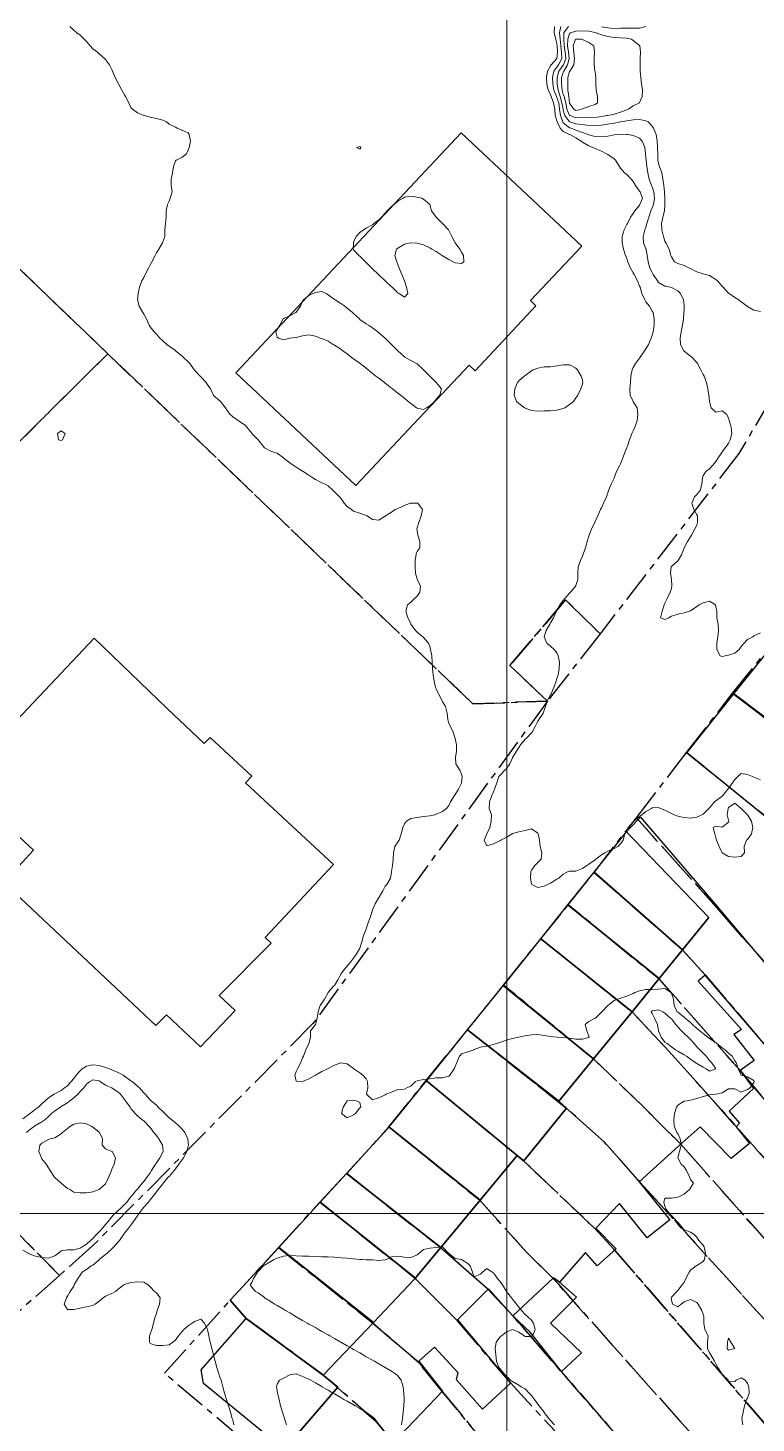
# Model space of a CAD drawing. Header units: centimetres. Extents: x 0 to 642158, y -847 to 649707.
# Drawn here: x 616229.1 to 616286.4, y 621470.9 to 621580.6 of the extents above; entities that cross this region are included whole.
import ezdxf

# ---------------------------------------------------------------- set-up
doc = ezdxf.new("R2010")
doc.units = ezdxf.units.CM
doc.header["$MEASUREMENT"] = 0
doc.linetypes.add('CENTERX2', pattern=[4, 2.5, -0.5, 0.5, -0.5])
doc.layers.add('MEV_grille', color=254, linetype='Continuous', lineweight=9)
doc.layers.add('WAL_topographie 0.5', color=253, linetype='Continuous', lineweight=20)
doc.layers.add('SPW_batiments', color=7, linetype='Continuous')
doc.layers.add('SPW_parcellaire cadastral', color=7, linetype='CENTERX2', lineweight=25, true_color=0xff0542)

# ---------------------------------------------------------------- blocks, each defined once
blk = doc.blocks.new('*U114')
at = {"layer": 'MEV_grille', "transparency": 33554687}
blk.add_lwpolyline([(-1338.46, 0), (1338.46, 0)], dxfattribs=at)
blk = doc.blocks.new('*U115')
at = {"layer": 'MEV_grille', "color": 0, "linetype": 'ByBlock', "lineweight": -2, "transparency": 16777216}
blk.add_blockref('*U114', (0, -900), dxfattribs=at)
blk = doc.blocks.new('*U112')
at = {"layer": 'MEV_grille', "transparency": 33554687}
blk.add_lwpolyline([(0, 1825.48), (0, -1825.48)], dxfattribs=at)
blk = doc.blocks.new('*U113')
at = {"layer": 'MEV_grille', "color": 0, "linetype": 'ByBlock', "lineweight": -2, "transparency": 16777216}
blk.add_blockref('*U112', (900, 0), dxfattribs=at)

msp = doc.modelspace()

# ---------------------------------------------------------------- linework, layer by layer
at = {"layer": 'SPW_batiments'}
for points in [[(616272.71, 621563.49), (616268.66, 621559.19), (616269.09, 621558.78), (616264.33, 621553.67), (616263.85, 621554.12), (616260.87, 621550.95), (616260.32, 621550.36), (616254.93, 621544.64), (616245.49, 621553.52), (616263.23, 621572.4), (616272.71, 621563.49)], [(616240.09, 621527.1), (616243, 621524.34), (616243.49, 621524.81), (616246.75, 621521.79), (616246.25, 621521.25), (616253.18, 621514.83), (616247.81, 621509.08), (616248.27, 621508.65), (616244.19, 621504.53), (616245.45, 621503.35), (616242.72, 621500.49), (616240.05, 621503), (616239.21, 621502.16), (616227.24, 621513.42), (616229.59, 621515.95), (616223.76, 621521.36), (616226.1, 621523.91), (616234.35, 621532.63), (616240.09, 621527.1)], [(616295.03, 621525.69), (616292.42, 621522.41), (616284.67, 621528.26), (616287.41, 621531.69), (616295.03, 621525.69)], [(616292.42, 621522.41), (616290.01, 621519.39), (616288.5, 621517.5), (616280.97, 621523.62), (616284.67, 621528.26), (616292.42, 621522.41)], [(616249.31, 621468.8), (616253.51, 621473.7), (616252.36, 621474.65), (616256.33, 621478.81), (616259.52, 621482.17), (616259.62, 621482.29), (616259.77, 621482.46), (616261.63, 621484.71), (616264.71, 621488.43), (616267.62, 621491.95), (616268.16, 621491.52), (616271.51, 621495.67), (616270.91, 621496.2), (616273.63, 621499.53), (616276.66, 621503.25), (616278.79, 621505.85), (616280.64, 621508.12), (616282.7, 621510.65), (616276.22, 621517.4), (616276.42, 621517.65), (616277.32, 621518.55), (616283.2, 621511.72)], [(616282.7, 621510.65), (616280.64, 621508.12), (616273.67, 621514.22), (616276.22, 621517.4), (616282.7, 621510.65)], [(616280.64, 621508.12), (616278.79, 621505.85), (616271.62, 621511.66), (616273.67, 621514.22), (616280.64, 621508.12)], [(616278.79, 621505.85), (616276.66, 621503.25), (616269.48, 621508.99), (616271.62, 621511.66), (616278.79, 621505.85)], [(616283.2, 621511.72), (616293.11, 621499.97)], [(616276.66, 621503.25), (616273.63, 621499.53), (616266.53, 621505.3), (616266.65, 621505.45), (616269.48, 621508.99), (616276.66, 621503.25)], [(616289.91, 621497.4), (616282.4, 621506.12), (616281.85, 621505.65), (616285.27, 621501.85), (616284.66, 621501.45), (616286.27, 621499.4), (616285.17, 621498.62), (616286.21, 621497.2), (616284.31, 621495.42), (616285.12, 621494.47), (616284.86, 621494.2), (616285.91, 621492.87), (616284.46, 621491.7), (616282.01, 621494.2), (616280.61, 621492.93), (616277.22, 621489.87), (616279.62, 621486.87), (616277.86, 621485.45), (616275.66, 621488.17), (616273.82, 621486.22), (616275.42, 621484.6), (616273.91, 621483.27), (616273.01, 621484.3), (616270.96, 621481.97), (616270.47, 621482.32), (616267.28, 621479.32), (616265.37, 621481.45), (616262.93, 621479), (616267.11, 621474.02), (616264.91, 621471.97), (616262.86, 621474.3), (616262.98, 621474.85), (616261.11, 621476.87), (616259.88, 621475.75), (616261.76, 621473.4), (616257.91, 621469.35)], [(616273.63, 621499.53), (616270.91, 621496.2), (616263.73, 621501.83), (616266.39, 621505.12), (616266.53, 621505.3), (616273.63, 621499.53)], [(616270.91, 621496.2), (616271.51, 621495.67), (616268.16, 621491.52), (616267.62, 621491.95), (616260.48, 621497.81), (616263.73, 621501.83), (616270.91, 621496.2)], [(616267.62, 621491.95), (616264.71, 621488.43), (616257.54, 621494.18), (616257.68, 621494.35), (616260.48, 621497.81), (616267.62, 621491.95)], [(616264.71, 621488.43), (616261.63, 621484.71), (616254.19, 621490.52), (616257.44, 621494.07), (616257.54, 621494.18), (616264.71, 621488.43)], [(616261.63, 621484.71), (616259.77, 621482.46), (616259.62, 621482.29), (616252.13, 621488.27), (616254.19, 621490.52), (616261.63, 621484.71)], [(616259.62, 621482.29), (616259.52, 621482.17), (616256.33, 621478.81), (616248.87, 621484.71), (616252.13, 621488.27), (616259.62, 621482.29)], [(616256.33, 621478.81), (616252.36, 621474.65), (616246.31, 621479.12), (616245.06, 621480.55), (616248.87, 621484.71), (616256.33, 621478.81)], [(616267.28, 621479.32), (616270.47, 621482.32), (616270.96, 621481.97), (616272.28, 621480.78), (616270.24, 621478.75), (616272.68, 621476.4), (616271.12, 621474.95), (616268.64, 621478.05), (616267.28, 621479.32)], [(616252.36, 621474.65), (616253.51, 621473.7), (616249.31, 621468.8), (616242.96, 621474), (616242.76, 621475.07), (616246.31, 621479.12), (616252.36, 621474.65)]]:
    msp.add_lwpolyline(points, dxfattribs=at)
at = {"layer": 'SPW_parcellaire cadastral'}
for points in [[(616225.28, 621635.76), (616228.88, 621640.35), (616229.89, 621641.45), (616301.15, 621595.15), (616297.8, 621571.35), (616295.77, 621565.3), (616285.07, 621547.17), (616274.15, 621532.97), (616271.43, 621535.66), (616267.06, 621530.48), (616270, 621527.69), (616264.15, 621527.46), (616235.42, 621555.02), (616213.77, 621575.8), (616208.52, 621605.39), (616207.11, 621612.77), (616208.14, 621614.07), (616211.46, 621618.27), (616215.12, 621622.9), (616218.62, 621627.33), (616221.71, 621631.25), (616225.28, 621635.76)], [(616213.77, 621575.8), (616235.42, 621555.02), (616197.19, 621516.93)], [(616197.19, 621516.93), (616235.42, 621555.02), (616264.15, 621527.46), (616270, 621527.69), (616251.56, 621502.31), (616234.26, 621484.85), (616231.63, 621482.51), (616211.06, 621503.36), (616197.19, 621516.93)], [(616270, 621527.69), (616267.06, 621530.48), (616271.43, 621535.66), (616274.15, 621532.97), (616270, 621527.69)], [(616306.97, 621504.64), (616299.83, 621514.42), (616296.87, 621518.86), (616284.57, 621528.3), (616287.27, 621531.67), (616294.96, 621525.68), (616296.55, 621524.62), (616300.74, 621521.34), (616310.49, 621508.74), (616306.97, 621504.64)], [(616280.95, 621523.63), (616284.57, 621528.3), (616296.87, 621518.86), (616299.83, 621514.42), (616306.97, 621504.64), (616302.42, 621499.51), (616288.52, 621517.52), (616280.95, 621523.63)], [(616280.95, 621523.63), (616288.52, 621517.52), (616302.42, 621499.51), (616306.97, 621504.64), (616310.49, 621508.74), (616314.35, 621513.19), (616319.02, 621518.49), (616321.78, 621515.24), (616324.59, 621518.31), (616327.49, 621521.43), (616330.92, 621525.29), (616335.63, 621515.97), (616338.84, 621517.66), (616346.4, 621502.3), (616309.28, 621482.21), (616287.79, 621506.38), (616285.32, 621509.13), (616283.3, 621511.46), (616277, 621518.51), (616280.95, 621523.63)], [(616309.28, 621482.21), (616310.5, 621480.84), (616307.39, 621477.02), (616282.41, 621506.14), (616280.63, 621508.12), (616273.67, 621514.21), (616277, 621518.51), (616283.3, 621511.46), (616285.32, 621509.13), (616287.79, 621506.38), (616309.28, 621482.21)], [(616305.42, 621474.55), (616285.18, 621498.59), (616278.78, 621505.84), (616271.64, 621511.66), (616273.67, 621514.21), (616280.63, 621508.12), (616282.41, 621506.14), (616307.39, 621477.02), (616305.42, 621474.55)], [(616269.48, 621508.99), (616271.64, 621511.66), (616278.78, 621505.84), (616285.18, 621498.59), (616305.42, 621474.55), (616303.93, 621472.69), (616284.73, 621494.36), (616281.69, 621497.77), (616280.05, 621499.6), (616279.26, 621500.47), (616276.66, 621503.23), (616269.48, 621508.99)], [(616266.56, 621505.35), (616269.48, 621508.99), (616276.66, 621503.23), (616279.26, 621500.47), (616280.05, 621499.6), (616281.69, 621497.77), (616284.73, 621494.36), (616303.93, 621472.69), (616301.24, 621469.37), (616280.46, 621492.86), (616277.45, 621495.86), (616273.65, 621499.51), (616266.56, 621505.35)], [(616266.56, 621505.35), (616273.65, 621499.51), (616277.45, 621495.86), (616280.46, 621492.86), (616301.24, 621469.37), (616298.69, 621466.22), (616277.3, 621489.82), (616274.47, 621493.01), (616271.43, 621495.72), (616263.73, 621501.82), (616266.56, 621505.35)], [(616201.14, 621493.14), (616211.06, 621503.36), (616231.63, 621482.51), (616222.58, 621474.47), (616219.21, 621477.36), (616212.03, 621483.51), (616208.86, 621486.24), (616201.14, 621493.14)], [(616260.47, 621497.83), (616263.73, 621501.82), (616271.43, 621495.72), (616274.47, 621493.01), (616277.3, 621489.82), (616298.69, 621466.22), (616294.96, 621461.75), (616275.23, 621484.57), (616273.74, 621486.19), (616268.09, 621491.55), (616260.47, 621497.83)], [(616260.47, 621497.83), (616268.09, 621491.55), (616273.74, 621486.19), (616275.23, 621484.57), (616294.96, 621461.75), (616291.88, 621458.17), (616270.84, 621481.83), (616270.43, 621482.29), (616268.36, 621484.34), (616264.65, 621488.44), (616257.53, 621494.19), (616260.47, 621497.83)], [(616291.88, 621458.17), (616288.71, 621454.64), (616267.33, 621479.28), (616265.31, 621481.43), (616261.54, 621484.74), (616254.22, 621490.52), (616257.53, 621494.19), (616264.65, 621488.44), (616268.36, 621484.34), (616270.43, 621482.29), (616270.84, 621481.83), (616291.88, 621458.17)], [(616286.43, 621451.85), (616283.53, 621455.12), (616280.47, 621458.6), (616271.47, 621469.32), (616267.09, 621474.05), (616262.93, 621478.92), (616259.55, 621482.32), (616252.11, 621488.27), (616254.22, 621490.52), (616261.54, 621484.74), (616265.31, 621481.43), (616267.33, 621479.28), (616288.71, 621454.64), (616286.43, 621451.85)], [(616271.47, 621469.32), (616267.98, 621465.77), (616261.73, 621473.38), (616259.91, 621475.63), (616256.24, 621478.77), (616248.85, 621484.7), (616252.11, 621488.27), (616259.55, 621482.32), (616262.93, 621478.92), (616267.09, 621474.05), (616271.47, 621469.32)], [(616264.23, 621462.04), (616257.84, 621469.4), (616256.55, 621470.98), (616252.39, 621474.65), (616246.32, 621479.11), (616245.06, 621480.55), (616248.85, 621484.7), (616256.24, 621478.77), (616259.91, 621475.63), (616261.73, 621473.38), (616267.98, 621465.77), (616264.23, 621462.04)], [(616264.23, 621462.04), (616265.4, 621460.65), (616258.43, 621454.27), (616253.32, 621460.14), (616255.05, 621461.93), (616239.88, 621474.81), (616245.06, 621480.55), (616246.32, 621479.11), (616252.39, 621474.65), (616256.55, 621470.98), (616257.84, 621469.4), (616264.23, 621462.04)]]:
    msp.add_lwpolyline(points, dxfattribs=at)
at = {"layer": 'WAL_topographie 0.5'}
for points in [[(616232.45, 621580.75), (616232.75, 621580.46), (616232.98, 621580.25), (616233.25, 621580.08), (616233.58, 621579.75), (616233.75, 621579.57), (616234.03, 621579.25), (616234.25, 621579.01), (616234.62, 621578.75), (616234.75, 621578.62), (616235.17, 621578.25), (616235.25, 621578.16), (616235.56, 621577.75), (616235.75, 621577.38), (616235.8, 621577.25), (616236.01, 621576.75), (616236.25, 621576.3), (616236.28, 621576.25), (616236.53, 621575.75), (616236.75, 621575.38), (616236.83, 621575.25), (616237.07, 621574.75), (616237.25, 621574.38), (616237.37, 621574.25), (616237.75, 621573.96), (616238.25, 621573.77), (616238.31, 621573.75), (616238.75, 621573.62), (616239.25, 621573.53), (616239.75, 621573.38), (616240.05, 621573.25), (616240.25, 621573.07), (616240.75, 621572.85), (616240.88, 621572.75), (616241.25, 621572.6), (616241.75, 621572.39), (616241.83, 621572.25), (616241.92, 621571.75), (616241.82, 621571.25), (616241.75, 621571.04), (616241.62, 621570.75), (616241.25, 621570.46), (616240.8, 621570.25), (616240.75, 621570.19), (616240.6, 621569.75), (616240.52, 621569.25), (616240.4, 621568.75), (616240.42, 621568.25), (616240.49, 621567.75), (616240.33, 621567.25), (616240.25, 621567.02), (616240.13, 621566.75), (616240.02, 621566.25), (616240.01, 621565.75), (616239.97, 621565.25), (616239.92, 621564.75), (616239.9, 621564.25), (616239.75, 621563.83), (616239.72, 621563.75), (616239.44, 621563.25), (616239.25, 621562.96), (616239.14, 621562.75), (616238.9, 621562.25), (616238.75, 621562), (616238.63, 621561.75), (616238.36, 621561.25), (616238.25, 621561.02), (616238.11, 621560.75), (616237.93, 621560.25), (616237.81, 621559.75), (616237.77, 621559.25), (616237.89, 621558.75), (616238.19, 621558.25), (616238.25, 621558.14), (616238.46, 621557.75), (616238.68, 621557.25), (616238.75, 621557.13), (616239.06, 621556.75), (616239.25, 621556.56), (616239.52, 621556.25), (616239.75, 621556.04), (616240.06, 621555.75), (616240.25, 621555.6), (616240.75, 621555.26), (616240.76, 621555.25), (616241.25, 621554.86), (616241.36, 621554.75), (616241.75, 621554.38), (616241.87, 621554.25), (616242.22, 621553.75), (616242.25, 621553.71), (616242.7, 621553.25), (616242.75, 621553.2), (616243.15, 621552.75), (616243.25, 621552.61), (616243.5, 621552.25), (616243.74, 621551.75), (616243.75, 621551.74), (616244.25, 621551.32), (616244.3, 621551.25), (616244.68, 621550.75), (616244.75, 621550.63), (616245.03, 621550.25), (616245.25, 621550.06), (616245.67, 621549.75), (616245.75, 621549.7), (616246.25, 621549.36), (616246.36, 621549.25), (616246.75, 621548.76), (616246.76, 621548.75), (616247.24, 621548.25), (616247.25, 621548.24), (616247.65, 621547.75), (616247.75, 621547.61), (616248.25, 621547.34), (616248.56, 621547.25), (616248.75, 621547.2), (616249.25, 621546.83), (616249.33, 621546.75), (616249.75, 621546.42), (616250, 621546.25), (616250.25, 621546.08), (616250.75, 621545.78), (616250.79, 621545.75), (616251.25, 621545.45), (616251.54, 621545.25), (616251.75, 621545.13), (616252.25, 621544.86), (616252.52, 621544.75), (616252.75, 621544.61), (616253.14, 621544.25), (616253.25, 621544.15), (616253.65, 621543.75), (616253.75, 621543.66), (616254.02, 621543.25), (616254.25, 621543), (616254.6, 621542.75), (616254.75, 621542.64), (616255.25, 621542.46), (616255.75, 621542.28), (616255.82, 621542.25), (616256.25, 621541.98), (616256.75, 621541.91), (616257.25, 621542.23), (616257.28, 621542.25), (616257.75, 621542.55), (616258.03, 621542.75), (616258.25, 621542.85), (616258.75, 621543.07), (616259.22, 621543.25), (616259.25, 621543.26), (616259.75, 621543.27), (616259.8, 621543.25), (616260.17, 621542.75), (616260.07, 621542.25), (616259.9, 621541.75), (616259.75, 621541.33), (616259.72, 621541.25), (616259.75, 621541.08), (616259.81, 621540.75), (616259.96, 621540.25), (616259.96, 621539.75), (616259.75, 621539.45), (616259.68, 621539.25), (616259.61, 621538.75), (616259.59, 621538.25), (616259.63, 621537.75), (616259.75, 621537.31), (616259.77, 621537.25), (616260.03, 621536.75), (616259.98, 621536.25), (616259.75, 621535.94), (616259.55, 621535.75), (616259.25, 621535.46), (616259.01, 621535.25), (616258.88, 621534.75), (616259.03, 621534.25), (616259.25, 621533.78), (616259.26, 621533.75), (616259.63, 621533.25), (616259.75, 621533.12), (616260.2, 621532.75), (616260.25, 621532.69), (616260.66, 621532.25), (616260.75, 621531.98), (616260.82, 621531.75), (616260.91, 621531.25), (616260.94, 621530.75), (616260.96, 621530.25), (616261.03, 621529.75), (616261.1, 621529.25), (616261.21, 621528.75), (616261.25, 621528.65), (616261.43, 621528.25), (616261.7, 621527.75), (616261.75, 621527.63), (616262, 621527.25), (616262.12, 621526.75), (616262.18, 621526.25), (616262.25, 621525.93), (616262.35, 621525.75), (616262.6, 621525.25), (616262.75, 621524.75), (616262.75, 621524.75), (616262.85, 621524.25), (616262.86, 621523.75), (616262.78, 621523.25), (616262.81, 621522.75), (616263.11, 621522.25), (616263.25, 621521.93), (616263.29, 621521.75), (616263.25, 621521.25), (616263.25, 621521.24), (616263, 621520.75), (616262.75, 621520.33), (616262.69, 621520.25), (616262.39, 621519.75), (616262.25, 621519.48), (616262.06, 621519.25), (616261.75, 621519), (616261.25, 621518.78), (616261.16, 621518.75), (616260.75, 621518.67), (616260.25, 621518.6), (616259.75, 621518.54), (616259.25, 621518.44), (616258.93, 621518.25), (616258.75, 621518.02), (616258.62, 621517.75), (616258.49, 621517.25), (616258.33, 621516.75), (616258.25, 621516.61), (616258.01, 621516.25), (616257.89, 621515.75), (616257.88, 621515.25), (616257.83, 621514.75), (616257.75, 621514.28), (616257.74, 621514.25), (616257.65, 621513.75), (616257.36, 621513.25), (616257.25, 621513.13), (616257.05, 621512.75), (616256.76, 621512.25), (616256.75, 621512.23), (616256.46, 621511.75), (616256.25, 621511.26), (616256.25, 621511.25), (616256.08, 621510.75), (616255.91, 621510.25), (616255.75, 621509.77), (616255.74, 621509.75), (616255.55, 621509.25), (616255.41, 621508.75), (616255.25, 621508.25), (616255.25, 621508.25), (616254.96, 621507.75), (616254.75, 621507.47), (616254.59, 621507.25), (616254.25, 621506.84), (616254.18, 621506.75), (616253.79, 621506.25), (616253.75, 621506.19), (616253.52, 621505.75), (616253.25, 621505.31), (616253.19, 621505.25), (616252.75, 621504.75), (616252.75, 621504.75), (616252.46, 621504.25), (616252.25, 621503.93), (616252.13, 621503.75), (616251.97, 621503.25), (616251.9, 621502.75), (616251.75, 621502.25), (616251.75, 621502.25), (616251.38, 621501.75), (616251.36, 621501.25), (616251.25, 621500.75), (616251.25, 621500.75), (616250.99, 621500.25), (616250.81, 621499.75), (616250.75, 621499.61), (616250.6, 621499.25), (616250.35, 621498.75), (616250.25, 621498.55), (616250.14, 621498.25), (616250.25, 621497.79), (616250.75, 621497.75), (616251.25, 621497.96), (616251.75, 621498.25), (616251.75, 621498.25), (616252.25, 621498.54), (616252.71, 621498.75), (616252.75, 621498.77), (616253.25, 621499.05), (616253.75, 621499.23), (616254.25, 621499.14), (616254.75, 621498.78), (616254.77, 621498.75), (616255.25, 621498.44), (616255.48, 621498.25), (616255.75, 621497.96), (616255.84, 621497.75), (616255.88, 621497.25), (616255.77, 621496.75), (616256.25, 621496.31), (616256.75, 621496.48), (616257.25, 621496.72), (616257.3, 621496.75), (616257.75, 621496.93), (616258.25, 621497.13), (616258.75, 621497.16), (616258.94, 621497.25), (616259.25, 621497.4), (616259.64, 621497.75), (616259.75, 621497.81), (616260.25, 621497.93), (616260.75, 621497.97), (616261.25, 621498.06), (616261.75, 621498.06), (616262.25, 621498.17), (616262.33, 621498.25), (616262.67, 621498.75), (616262.75, 621498.95), (616262.87, 621499.25), (616263.08, 621499.75), (616263.25, 621499.94), (616263.75, 621500.09), (616264.21, 621500.25), (616264.25, 621500.27), (616264.75, 621500.46), (616265.25, 621500.53), (616265.75, 621500.66), (616266, 621500.75), (616266.25, 621500.83), (616266.75, 621501), (616267.25, 621501.15), (616267.75, 621501.25), (616267.75, 621501.25), (616268.25, 621501.35), (616268.75, 621501.44), (616269.25, 621501.45), (616269.75, 621501.39), (616270.25, 621501.29), (616270.75, 621501.25), (616270.75, 621501.25), (616271.25, 621501.23), (616271.75, 621501.16), (616272.25, 621501.08), (616272.75, 621501.08), (616273.25, 621501.22), (616273.29, 621501.25), (616273.25, 621501.33), (616273.11, 621501.75), (616272.97, 621502.25), (616273.25, 621502.47), (616273.75, 621502.73), (616273.79, 621502.75), (616274.25, 621503.21), (616274.28, 621503.25), (616274.75, 621503.75), (616274.75, 621503.75), (616275.25, 621504.12), (616275.54, 621504.25), (616275.75, 621504.31), (616276.25, 621504.47), (616276.75, 621504.68), (616276.89, 621504.75), (616277.25, 621504.9), (616277.75, 621504.99), (616278.25, 621505), (616278.75, 621505.03), (616279.25, 621505.08), (616279.71, 621504.75), (616279.75, 621504.71), (616279.93, 621504.25), (616279.97, 621503.75), (616280.2, 621503.25), (616280.25, 621503.21), (616280.75, 621502.81), (616280.83, 621502.75), (616281.25, 621502.39), (616281.42, 621502.25), (616281.75, 621501.93), (616282, 621501.75), (616282.25, 621501.53), (616282.62, 621501.25), (616282.75, 621501.15), (616283.25, 621500.82), (616283.34, 621500.75), (616283.75, 621500.42), (616283.98, 621500.25), (616284.25, 621500), (616284.54, 621499.75), (616284.75, 621499.38), (616284.86, 621499.25), (616285, 621498.75), (616285.25, 621498.25), (616285.25, 621498.25), (616285.75, 621498.12), (616286.25, 621497.85), (616286.27, 621497.75), (616286.25, 621497.69), (616285.96, 621497.25), (616285.75, 621497.14), (616285.25, 621496.92), (616284.75, 621497.18), (616284.25, 621497.19), (616283.75, 621496.86), (616283.25, 621496.75), (616283.25, 621496.75), (616282.75, 621496.72), (616282.25, 621496.59), (616281.75, 621496.41), (616281.25, 621496.28), (616281, 621496.25), (616280.75, 621496.21), (616280.25, 621495.9), (616280.16, 621495.75), (616280, 621495.25), (616279.95, 621494.75), (616279.97, 621494.25), (616280.19, 621493.75), (616280.25, 621493.66), (616280.44, 621493.25), (616280.51, 621492.75), (616280.4, 621492.25), (616280.27, 621491.75), (616280.53, 621491.25), (616280.75, 621491.05), (616280.93, 621490.75), (616281.18, 621490.25), (616281.25, 621490.06), (616281.49, 621489.75), (616281.25, 621489.39), (616281.18, 621489.25), (616280.75, 621488.9), (616280.44, 621488.75), (616280.25, 621488.65), (616279.75, 621488.58), (616279.25, 621488.57), (616279.15, 621488.25), (616279.25, 621487.96), (616279.33, 621487.75), (616279.71, 621487.25), (616279.75, 621487.21), (616280.18, 621486.75), (616280.25, 621486.68), (616280.62, 621486.25), (616280.75, 621486.08), (616281.25, 621485.9), (616281.53, 621485.75), (616281.75, 621485.5), (616281.91, 621485.25), (616282.25, 621484.88), (616282.33, 621484.75), (616282.45, 621484.25), (616282.37, 621483.75), (616282.25, 621483.59), (616281.75, 621483.29), (616281.69, 621483.25), (616281.25, 621482.91), (616281.14, 621482.75), (616280.9, 621482.25), (616280.75, 621481.97), (616280.6, 621481.75), (616280.25, 621481.32), (616280.18, 621481.25), (616279.75, 621480.78), (616279.74, 621480.75), (616279.75, 621480.58), (616279.84, 621480.25), (616280.25, 621480.04), (616280.52, 621480.25), (616280.75, 621480.42), (616281.25, 621480.6), (616281.75, 621480.37), (616281.86, 621480.25), (616282.15, 621479.75), (616282.25, 621479.45), (616282.31, 621479.25), (616282.3, 621478.75), (616282.39, 621478.25), (616282.64, 621477.75), (616282.59, 621477.25), (616282.6, 621476.75), (616282.75, 621476.42), (616282.86, 621476.25), (616283.14, 621475.75), (616283.25, 621475.54), (616283.4, 621475.25), (616283.72, 621474.75), (616283.75, 621474.7), (616284.21, 621474.25), (616284.25, 621474.18), (616284.75, 621474.16), (616284.86, 621474.25), (616285.25, 621474.44), (616285.55, 621474.25), (616285.75, 621474.01), (616285.84, 621473.75), (616285.86, 621473.25), (616285.75, 621472.84), (616285.67, 621472.75), (616285.5, 621472.25), (616285.4, 621471.75), (616285.3, 621471.25), (616285.37, 621470.75)], [(616270.56, 621580.75), (616270.54, 621580.25), (616270.66, 621579.75), (616270.75, 621579.39), (616270.77, 621579.25), (616270.79, 621578.75), (616270.75, 621578.25), (616270.75, 621578.24), (616270.3, 621577.75), (616270.25, 621577.66), (616270, 621577.25), (616269.94, 621576.75), (616269.96, 621576.25), (616270.07, 621575.75), (616270.25, 621575.4), (616270.3, 621575.25), (616270.49, 621574.75), (616270.58, 621574.25), (616270.62, 621573.75), (616270.75, 621573.33), (616270.77, 621573.25), (616271.01, 621572.75), (616271.25, 621572.49), (616271.75, 621572.25), (616271.76, 621572.25), (616272.25, 621571.99), (616272.65, 621571.75), (616272.75, 621571.67), (616273.25, 621571.37), (616273.58, 621571.25), (616273.75, 621571.16), (616274.25, 621570.94), (616274.65, 621570.75), (616274.75, 621570.68), (616275.25, 621570.34), (616275.36, 621570.25), (616275.66, 621569.75), (616275.75, 621569.61), (616276.07, 621569.25), (616276.25, 621569.11), (616276.6, 621568.75), (616276.75, 621568.57), (616276.94, 621568.25), (616277.25, 621567.8), (616277.29, 621567.75), (616277.47, 621567.25), (616277.27, 621566.75), (616277.25, 621566.71), (616276.87, 621566.25), (616276.75, 621566.06), (616276.55, 621565.75), (616276.29, 621565.25), (616276.25, 621565.18), (616276.04, 621564.75), (616275.88, 621564.25), (616275.88, 621563.75), (616275.98, 621563.25), (616276.14, 621562.75), (616276.25, 621562.52), (616276.34, 621562.25), (616276.54, 621561.75), (616276.75, 621561.38), (616276.82, 621561.25), (616277.08, 621560.75), (616277.25, 621560.34), (616277.29, 621560.25), (616277.44, 621559.75), (616277.66, 621559.25), (616277.75, 621559.09), (616278.03, 621558.75), (616278.25, 621558.37), (616278.32, 621558.25), (616278.41, 621557.75), (616278.41, 621557.25), (616278.33, 621556.75), (616278.25, 621556.48), (616278.17, 621556.25), (616277.95, 621555.75), (616277.75, 621555.4), (616277.65, 621555.25), (616277.31, 621554.75), (616277.25, 621554.67), (616276.94, 621554.25), (616276.75, 621553.94), (616276.66, 621553.75), (616276.56, 621553.25), (616276.53, 621552.75), (616276.49, 621552.25), (616276.5, 621551.75), (616276.74, 621551.25), (616276.75, 621551.24), (616277.05, 621550.75), (616277.11, 621550.25), (616277.05, 621549.75), (616276.88, 621549.25), (616276.75, 621548.96), (616276.65, 621548.75), (616276.46, 621548.25), (616276.29, 621547.75), (616276.25, 621547.65), (616276.1, 621547.25), (616275.9, 621546.75), (616275.75, 621546.36), (616275.7, 621546.25), (616275.44, 621545.75), (616275.26, 621545.25), (616275.25, 621545.23), (616275.03, 621544.75), (616274.82, 621544.25), (616274.75, 621544.06), (616274.64, 621543.75), (616274.41, 621543.25), (616274.25, 621542.9), (616274.17, 621542.75), (616273.96, 621542.25), (616273.75, 621541.81), (616273.72, 621541.75), (616273.47, 621541.25), (616273.28, 621540.75), (616273.25, 621540.65), (616273.13, 621540.25), (616272.99, 621539.75), (616272.82, 621539.25), (616272.75, 621539.09), (616272.6, 621538.75), (616272.43, 621538.25), (616272.39, 621537.75), (616272.39, 621537.25), (616272.25, 621536.78), (616272.24, 621536.75), (616271.83, 621536.25), (616271.75, 621536.17), (616271.38, 621535.75), (616271.25, 621535.6), (616270.99, 621535.25), (616270.75, 621534.83), (616270.72, 621534.75), (616270.48, 621534.25), (616270.25, 621533.85), (616270.19, 621533.75), (616269.9, 621533.25), (616269.75, 621532.75), (616269.96, 621532.25), (616270.25, 621532.02), (616270.54, 621531.75), (616270.75, 621531.49), (616270.85, 621531.25), (616270.96, 621530.75), (616270.94, 621530.25), (616270.84, 621529.75), (616270.75, 621529.46), (616270.69, 621529.25), (616270.5, 621528.75), (616270.3, 621528.25), (616270.25, 621528.17), (616270, 621527.75), (616269.84, 621527.25), (616269.75, 621526.97), (616269.66, 621526.75), (616269.34, 621526.25), (616269.25, 621526.11), (616269.06, 621525.75), (616268.8, 621525.25), (616268.75, 621525.19), (616268.32, 621524.75), (616268.25, 621524.68), (616267.89, 621524.25), (616267.75, 621524.04), (616267.57, 621523.75), (616267.26, 621523.25), (616267.25, 621523.22), (616267.04, 621522.75), (616266.75, 621522.34), (616266.66, 621522.25), (616266.25, 621521.83), (616266.19, 621521.75), (616266.02, 621521.25), (616265.83, 621520.75), (616265.75, 621520.56), (616265.62, 621520.25), (616265.45, 621519.75), (616265.43, 621519.25), (616265.61, 621518.75), (616265.59, 621518.25), (616265.47, 621517.75), (616265.25, 621517.25), (616265.25, 621517.25), (616265.04, 621516.75), (616265.25, 621516.29), (616265.75, 621516.47), (616266.25, 621516.69), (616266.35, 621516.75), (616266.75, 621516.96), (616267.23, 621517.25), (616267.25, 621517.26), (616267.75, 621517.41), (616268.25, 621517.5), (616268.75, 621517.64), (616269.25, 621517.29), (616269.27, 621517.25), (616269.37, 621516.75), (616269.44, 621516.25), (616269.56, 621515.75), (616269.5, 621515.25), (616269.25, 621514.99), (616269.01, 621514.75), (616268.75, 621514.38), (616268.7, 621514.25), (616268.66, 621513.75), (616268.75, 621513.31), (616268.77, 621513.25), (616269.25, 621513.01), (616269.75, 621513.13), (616270.02, 621513.25), (616270.25, 621513.37), (616270.75, 621513.67), (616270.89, 621513.75), (616271.25, 621514.07), (616271.58, 621514.25), (616271.75, 621514.31), (616272.25, 621514.32), (616272.75, 621514.51), (616273.11, 621514.75), (616273.25, 621514.85), (616273.75, 621515.21), (616273.8, 621515.25), (616274.25, 621515.6), (616274.52, 621515.75), (616274.75, 621515.88), (616275.25, 621516.1), (616275.55, 621516.25), (616275.75, 621516.47), (616275.96, 621516.75), (616276.09, 621517.25), (616276.25, 621517.54), (616276.35, 621517.75), (616276.75, 621518.19), (616276.81, 621518.25), (616277.25, 621518.61), (616277.43, 621518.75), (616277.75, 621519.01), (616278.19, 621519.25), (616278.25, 621519.28), (616278.75, 621519.32), (616278.91, 621519.25), (616279.25, 621519.11), (616279.75, 621518.84), (616279.96, 621518.75), (616280.25, 621518.64), (616280.75, 621518.52), (616281.25, 621518.48), (616281.75, 621518.55), (616282.16, 621518.75), (616282.25, 621518.8), (616282.69, 621519.25), (616282.75, 621519.3), (616283.14, 621519.75), (616283.25, 621519.85), (616283.75, 621520.22), (616283.8, 621520.25), (616284.2, 621520.75), (616284.25, 621520.82), (616284.55, 621521.25), (616284.75, 621521.52), (616284.98, 621521.75), (616285.25, 621521.99), (616285.75, 621521.92), (616286.13, 621521.75), (616286.25, 621521.7), (616286.75, 621521.48)], [(616271.05, 621580.75), (616270.95, 621580.25), (616271, 621579.75), (616271.06, 621579.25), (616271.12, 621578.75), (616271.13, 621578.25), (616270.88, 621577.75), (616270.75, 621577.57), (616270.51, 621577.25), (616270.41, 621576.75), (616270.43, 621576.25), (616270.51, 621575.75), (616270.72, 621575.25), (616270.75, 621575.18), (616270.89, 621574.75), (616270.95, 621574.25), (616271.02, 621573.75), (616271.21, 621573.25), (616271.25, 621573.19), (616271.75, 621572.79), (616271.87, 621572.75), (616272.25, 621572.61), (616272.75, 621572.43), (616273.21, 621572.25), (616273.25, 621572.23), (616273.75, 621572.11), (616274.25, 621572.09), (616274.75, 621572.13), (616275.25, 621572.23), (616275.45, 621572.25), (616275.75, 621572.28), (616276.25, 621572.26), (616276.33, 621572.25), (616276.75, 621572.18), (616277.25, 621571.98), (616277.45, 621571.75), (616277.66, 621571.25), (616277.72, 621570.75), (616277.75, 621570.43), (616277.76, 621570.25), (616277.81, 621569.75), (616277.89, 621569.25), (616278.01, 621568.75), (616278.2, 621568.25), (616278.25, 621568.15), (616278.38, 621567.75), (616278.43, 621567.25), (616278.34, 621566.75), (616278.25, 621566.49), (616278.15, 621566.25), (616277.97, 621565.75), (616277.82, 621565.25), (616277.75, 621564.98), (616277.66, 621564.75), (616277.53, 621564.25), (616277.57, 621563.75), (616277.75, 621563.27), (616277.76, 621563.25), (616277.86, 621562.75), (616277.92, 621562.25), (616278.07, 621561.75), (616278.25, 621561.4), (616278.33, 621561.25), (616278.65, 621560.75), (616278.75, 621560.61), (616279.25, 621560.32), (616279.66, 621560.25), (616279.75, 621560.23), (616280.25, 621559.96), (616280.46, 621559.75), (616280.7, 621559.25), (616280.75, 621558.84), (616280.76, 621558.75), (616280.75, 621558.45), (616280.74, 621558.25), (616280.7, 621557.75), (616280.63, 621557.25), (616280.53, 621556.75), (616280.45, 621556.25), (616280.47, 621555.75), (616280.72, 621555.25), (616280.75, 621555.21), (616281.25, 621554.83), (616281.35, 621554.75), (616281.75, 621554.32), (616281.8, 621554.25), (616282.07, 621553.75), (616282.25, 621553.39), (616282.32, 621553.25), (616282.52, 621552.75), (616282.62, 621552.25), (616282.69, 621551.75), (616282.75, 621551.25), (616282.75, 621551.25), (616282.87, 621550.75), (616283.25, 621550.43), (616283.75, 621550.52), (616284.09, 621550.25), (616284.25, 621549.96), (616284.31, 621549.75), (616284.45, 621549.25), (616284.51, 621548.75), (616284.38, 621548.25), (616284.25, 621547.99), (616284.1, 621547.75), (616283.75, 621547.29), (616283.73, 621547.25), (616283.39, 621546.75), (616283.25, 621546.54), (616283.02, 621546.25), (616282.75, 621545.96), (616282.47, 621545.75), (616282.25, 621545.4), (616282.2, 621545.25), (616282.16, 621544.75), (616282.01, 621544.25), (616281.75, 621543.94), (616281.57, 621543.75), (616281.36, 621543.25), (616281.53, 621542.75), (616281.75, 621542.35), (616281.8, 621542.25), (616281.82, 621541.75), (616281.75, 621541.54), (616281.61, 621541.25), (616281.34, 621540.75), (616281.25, 621540.61), (616281.03, 621540.25), (616280.76, 621539.75), (616280.75, 621539.74), (616280.57, 621539.25), (616280.28, 621538.75), (616280.25, 621538.71), (616279.75, 621538.28), (616279.73, 621538.25), (616279.68, 621537.75), (616279.75, 621537.25), (616279.75, 621537.25), (616279.8, 621536.75), (616279.75, 621536.54), (616279.67, 621536.25), (616279.42, 621535.75), (616279.25, 621535.4), (616279.19, 621535.25), (616279.04, 621534.75), (616278.9, 621534.25), (616279.25, 621534.1), (616279.54, 621534.25), (616279.75, 621534.37), (616280.25, 621534.52), (616280.75, 621534.62), (616281.19, 621534.75), (616281.25, 621534.78), (616281.75, 621535.14), (616281.93, 621535.25), (616282.25, 621535.43), (616282.75, 621535.56), (616283.22, 621535.25), (616283.25, 621535.12), (616283.32, 621534.75), (616283.34, 621534.25), (616283.43, 621533.75), (616283.46, 621533.25), (616283.42, 621532.75), (616283.34, 621532.25), (616283.32, 621531.75), (616283.59, 621531.25), (616283.75, 621531.19), (616283.98, 621531.25), (616284.25, 621531.3), (616284.75, 621531.46), (616285.08, 621531.75), (616285.25, 621531.99), (616285.47, 621532.25), (616285.75, 621532.52), (616286.15, 621532.75), (616286.25, 621532.82), (616286.75, 621533.06)], [(616271.66, 621580.75), (616271.3, 621580.25), (616271.29, 621579.75), (616271.33, 621579.25), (616271.41, 621578.75), (616271.44, 621578.25), (616271.27, 621577.75), (616271.25, 621577.72), (616270.91, 621577.25), (616270.76, 621576.75), (616270.78, 621576.25), (616270.85, 621575.75), (616271.01, 621575.25), (616271.15, 621574.75), (616271.23, 621574.25), (616271.25, 621574.17), (616271.37, 621573.75), (616271.75, 621573.25), (616271.76, 621573.25), (616272.25, 621573.1), (616272.75, 621573.04), (616273.25, 621572.98), (616273.75, 621572.95), (616274.25, 621573), (616274.75, 621573.07), (616275.25, 621573.15), (616275.75, 621573.25), (616275.75, 621573.25), (616276.25, 621573.34), (616276.75, 621573.41), (616277.25, 621573.43), (616277.75, 621573.35), (616277.94, 621573.25), (616278.25, 621572.92), (616278.36, 621572.75), (616278.55, 621572.25), (616278.63, 621571.75), (616278.66, 621571.25), (616278.68, 621570.75), (616278.7, 621570.25), (616278.75, 621569.98), (616278.82, 621569.75), (616278.99, 621569.25), (616279.08, 621568.75), (616279.15, 621568.25), (616279.21, 621567.75), (616279.23, 621567.25), (616279.23, 621566.75), (616279.2, 621566.25), (616279.08, 621565.75), (616278.98, 621565.25), (616279.01, 621564.75), (616279.13, 621564.25), (616279.25, 621563.88), (616279.32, 621563.75), (616279.57, 621563.25), (616279.71, 621562.75), (616279.75, 621562.63), (616280, 621562.25), (616280.25, 621562.12), (616280.75, 621561.96), (616281.19, 621561.75), (616281.25, 621561.73), (616281.75, 621561.45), (616282.25, 621561.3), (616282.43, 621561.25), (616282.75, 621561.16), (616283.25, 621560.85), (616283.37, 621560.75), (616283.75, 621560.32), (616283.82, 621560.25), (616284.25, 621559.79), (616284.31, 621559.75), (616284.75, 621559.45), (616285.07, 621559.25), (616285.25, 621559.1), (616285.72, 621558.75), (616285.75, 621558.73), (616286.25, 621558.45), (616286.75, 621558.34)], [(616274.25, 621573.68), (616274.67, 621573.75), (616274.75, 621573.77), (616275.25, 621573.86), (616275.75, 621574.01), (616276.25, 621574.2), (616276.38, 621574.25), (616276.75, 621574.52), (616277.24, 621574.75), (616277.25, 621574.77), (616277.46, 621575.25), (616277.47, 621575.75), (616277.41, 621576.25), (616277.34, 621576.75), (616277.3, 621577.25), (616277.3, 621577.75), (616277.3, 621578.25), (616277.33, 621578.75), (616277.27, 621579.25), (616277.25, 621579.27), (616276.75, 621579.66), (616276.62, 621579.75), (616276.25, 621579.83), (616275.75, 621579.87), (616275.25, 621579.89), (616274.75, 621579.97), (616274.25, 621580.11), (616273.85, 621580.25), (616273.75, 621580.28), (616273.25, 621580.38), (616272.75, 621580.42), (616272.25, 621580.4), (616271.81, 621580.25), (616271.75, 621580.21), (616271.6, 621579.75), (616271.59, 621579.25), (616271.66, 621578.75), (616271.71, 621578.25), (616271.59, 621577.75), (616271.3, 621577.25), (616271.25, 621577.14), (616271.12, 621576.75), (616271.12, 621576.25), (616271.17, 621575.75), (616271.25, 621575.43), (616271.31, 621575.25), (616271.44, 621574.75), (616271.54, 621574.25), (616271.75, 621573.76), (616271.78, 621573.75), (616272.25, 621573.58), (616272.75, 621573.61), (616273.25, 621573.62), (616273.75, 621573.61), (616274.25, 621573.68)], [(616277.75, 621580.75), (616277.25, 621580.63), (616276.75, 621580.63), (616276.25, 621580.64), (616275.75, 621580.63), (616275.25, 621580.61), (616274.75, 621580.65), (616274.25, 621580.74)], [(616272.25, 621574.16), (616272.7, 621574.25), (616272.75, 621574.28), (616273.25, 621574.46), (616273.75, 621574.63), (616273.94, 621574.75), (616273.94, 621575.25), (616273.84, 621575.75), (616273.8, 621576.25), (616273.81, 621576.75), (616273.75, 621577.19), (616273.74, 621577.25), (616273.68, 621577.75), (616273.67, 621578.25), (616273.7, 621578.75), (616273.65, 621579.25), (616273.25, 621579.51), (616272.75, 621579.74), (616272.68, 621579.75), (616272.25, 621579.77), (616272.22, 621579.75), (616272.02, 621579.25), (616272.09, 621578.75), (616272.14, 621578.25), (616272.07, 621577.75), (616271.77, 621577.25), (616271.75, 621577.22), (616271.62, 621576.75), (616271.6, 621576.25), (616271.62, 621575.75), (616271.69, 621575.25), (616271.75, 621574.75), (616271.75, 621574.74), (616272.09, 621574.25), (616272.25, 621574.16)], [(616255.32, 621571.25), (616255.25, 621571.1), (616254.98, 621571.25), (616255.25, 621571.31), (616255.32, 621571.25)], [(616259.02, 621559.75), (616258.75, 621559.46), (616258.35, 621559.75), (616258.25, 621559.81), (616257.78, 621560.25), (616257.75, 621560.27), (616257.25, 621560.75), (616257.25, 621560.75), (616256.75, 621561.23), (616256.73, 621561.25), (616256.25, 621561.7), (616256.19, 621561.75), (616255.75, 621562.19), (616255.69, 621562.25), (616255.25, 621562.69), (616255.18, 621562.75), (616254.75, 621563.2), (616254.72, 621563.25), (616254.74, 621563.75), (616254.75, 621563.78), (616254.96, 621564.25), (616255.25, 621564.54), (616255.55, 621564.75), (616255.75, 621564.89), (616256.25, 621565.16), (616256.36, 621565.25), (616256.75, 621565.55), (616256.96, 621565.75), (616257.25, 621566.07), (616257.41, 621566.25), (616257.75, 621566.59), (616257.94, 621566.75), (616258.25, 621567.02), (616258.66, 621567.25), (616258.75, 621567.32), (616259.25, 621567.4), (616259.75, 621567.33), (616260.12, 621567.25), (616260.25, 621567.18), (616260.75, 621566.75), (616260.75, 621566.75), (616260.88, 621566.25), (616261.25, 621565.75), (616261.25, 621565.75), (616261.75, 621565.25), (616261.75, 621565.25), (616262.22, 621564.75), (616262.25, 621564.7), (616262.49, 621564.25), (616262.75, 621563.75), (616262.75, 621563.75), (616263.12, 621563.25), (616263.25, 621563), (616263.4, 621562.75), (616263.42, 621562.25), (616263.25, 621562.11), (616262.75, 621562.17), (616262.58, 621562.25), (616262.25, 621562.43), (616261.75, 621562.73), (616261.72, 621562.75), (616261.25, 621563.05), (616260.92, 621563.25), (616260.75, 621563.35), (616260.25, 621563.57), (616259.75, 621563.72), (616259.25, 621563.75), (616258.75, 621563.63), (616258.25, 621563.33), (616258.14, 621563.25), (616258, 621562.75), (616258.16, 621562.25), (616258.25, 621562.03), (616258.35, 621561.75), (616258.54, 621561.25), (616258.75, 621560.75), (616258.75, 621560.75), (616258.92, 621560.25), (616259.02, 621559.75)], [(616260.48, 621550.75), (616260.25, 621550.64), (616259.75, 621550.72), (616259.7, 621550.75), (616259.25, 621551.1), (616259.06, 621551.25), (616258.75, 621551.51), (616258.44, 621551.75), (616258.25, 621551.91), (616257.82, 621552.25), (616257.75, 621552.31), (616257.25, 621552.71), (616257.2, 621552.75), (616256.75, 621553.08), (616256.52, 621553.25), (616256.25, 621553.46), (616255.9, 621553.75), (616255.75, 621553.88), (616255.27, 621554.25), (616255.25, 621554.26), (616254.75, 621554.62), (616254.56, 621554.75), (616254.25, 621555), (616253.9, 621555.25), (616253.75, 621555.37), (616253.25, 621555.7), (616253.15, 621555.75), (616252.75, 621556.01), (616252.25, 621556.22), (616252.12, 621556.25), (616251.75, 621556.39), (616251.25, 621556.5), (616250.75, 621556.42), (616250.25, 621556.29), (616249.75, 621556.25), (616249.75, 621556.25), (616249.25, 621556.12), (616248.85, 621556.25), (616248.75, 621556.31), (616248.64, 621556.75), (616248.75, 621556.91), (616248.95, 621557.25), (616249.23, 621557.75), (616249.25, 621557.78), (616249.75, 621557.99), (616250.21, 621558.25), (616250.25, 621558.28), (616250.57, 621558.75), (616250.75, 621559.15), (616250.82, 621559.25), (616251.25, 621559.59), (616251.54, 621559.75), (616251.75, 621559.83), (616252.25, 621559.91), (616252.59, 621559.75), (616252.75, 621559.65), (616253.25, 621559.28), (616253.31, 621559.25), (616253.75, 621558.96), (616254.07, 621558.75), (616254.25, 621558.59), (616254.67, 621558.25), (616254.75, 621558.17), (616255.22, 621557.75), (616255.25, 621557.72), (616255.75, 621557.36), (616255.93, 621557.25), (616256.25, 621557.05), (616256.66, 621556.75), (616256.75, 621556.67), (616257.25, 621556.25), (616257.25, 621556.25), (616257.75, 621555.75), (616257.75, 621555.75), (616258.25, 621555.25), (616258.25, 621555.25), (616258.75, 621554.78), (616258.79, 621554.75), (616259.25, 621554.49), (616259.7, 621554.25), (616259.75, 621554.22), (616260.25, 621553.75), (616260.25, 621553.75), (616260.75, 621553.25), (616260.75, 621553.25), (616261.25, 621552.75), (616261.25, 621552.75), (616261.67, 621552.25), (616261.53, 621551.75), (616261.25, 621551.44), (616261.11, 621551.25), (616260.75, 621550.92), (616260.48, 621550.75)], [(616271.36, 621550.75), (616271.25, 621550.7), (616270.75, 621550.57), (616270.25, 621550.53), (616269.75, 621550.51), (616269.25, 621550.49), (616268.75, 621550.56), (616268.25, 621550.73), (616268.21, 621550.75), (616267.75, 621551.09), (616267.56, 621551.25), (616267.4, 621551.75), (616267.44, 621552.25), (616267.65, 621552.75), (616267.75, 621552.87), (616268.18, 621553.25), (616268.25, 621553.31), (616268.75, 621553.68), (616268.87, 621553.75), (616269.25, 621553.89), (616269.75, 621553.98), (616270.25, 621553.99), (616270.75, 621554.05), (616271.25, 621554.13), (616271.75, 621554.13), (616272.25, 621553.88), (616272.36, 621553.75), (616272.67, 621553.25), (616272.75, 621552.96), (616272.78, 621552.75), (616272.75, 621552.63), (616272.62, 621552.25), (616272.39, 621551.75), (616272.25, 621551.54), (616272.05, 621551.25), (616271.75, 621551.02), (616271.36, 621550.75)], [(616231.87, 621548.25), (616231.75, 621548.18), (616231.56, 621548.25), (616231.47, 621548.75), (616231.75, 621548.94), (616232.08, 621548.75), (616231.87, 621548.25)], [(616285.25, 621515.45), (616285.5, 621515.75), (616285.47, 621516.25), (616285.67, 621516.75), (616285.75, 621516.79), (616286.06, 621517.25), (616286.17, 621517.75), (616286.05, 621518.25), (616285.75, 621518.75), (616285.75, 621518.75), (616285.25, 621519.25), (616285.25, 621519.25), (616284.75, 621519.66), (616284.25, 621519.32), (616284.22, 621519.25), (616284.14, 621518.75), (616284.25, 621518.31), (616284.27, 621518.25), (616284.25, 621518.15), (616283.75, 621517.78), (616283.25, 621517.86), (616283.03, 621517.75), (616283.17, 621517.25), (616283.25, 621516.92), (616283.29, 621516.75), (616283.5, 621516.25), (616283.75, 621515.75), (616283.75, 621515.75), (616284.25, 621515.47), (616284.75, 621515.4), (616285.25, 621515.45)], [(616282.75, 621498.58), (616283.25, 621498.75), (616282.9, 621499.25), (616282.75, 621499.42), (616282.48, 621499.75), (616282.25, 621499.98), (616281.98, 621500.25), (616281.75, 621500.48), (616281.54, 621500.75), (616281.25, 621501.06), (616281.08, 621501.25), (616280.75, 621501.54), (616280.54, 621501.75), (616280.25, 621502.06), (616280.11, 621502.25), (616279.75, 621502.69), (616279.69, 621502.75), (616279.25, 621503.14), (616279.07, 621503.25), (616278.75, 621503.41), (616278.25, 621503.33), (616278.17, 621503.25), (616278.25, 621503.1), (616278.43, 621502.75), (616278.66, 621502.25), (616278.75, 621501.75), (616278.75, 621501.75), (616278.95, 621501.25), (616279.25, 621500.85), (616279.42, 621500.75), (616279.75, 621500.5), (616280.08, 621500.25), (616280.25, 621500.15), (616280.75, 621499.86), (616280.94, 621499.75), (616281.25, 621499.52), (616281.62, 621499.25), (616281.75, 621499.18), (616282.25, 621498.9), (616282.5, 621498.75), (616282.75, 621498.58)], [(616228.75, 621494.81), (616229.25, 621495.2), (616229.32, 621495.25), (616229.75, 621495.57), (616229.98, 621495.75), (616230.25, 621496.01), (616230.51, 621496.25), (616230.75, 621496.47), (616231.2, 621496.75), (616231.25, 621496.78), (616231.75, 621497.06), (616232.03, 621497.25), (616232.25, 621497.43), (616232.54, 621497.75), (616232.75, 621498), (616232.93, 621498.25), (616233.25, 621498.6), (616233.41, 621498.75), (616233.75, 621498.97), (616234.25, 621499.06), (616234.75, 621499.01), (616235.25, 621498.87), (616235.57, 621498.75), (616235.75, 621498.67), (616236.25, 621498.46), (616236.64, 621498.25), (616236.75, 621498.19), (616237.25, 621497.82), (616237.34, 621497.75), (616237.75, 621497.38), (616237.91, 621497.25), (616238.25, 621496.87), (616238.36, 621496.75), (616238.75, 621496.33), (616238.84, 621496.25), (616239.25, 621495.9), (616239.4, 621495.75), (616239.75, 621495.41), (616239.92, 621495.25), (616240.25, 621494.91), (616240.45, 621494.75), (616240.75, 621494.5), (616241.05, 621494.25), (616241.25, 621494.04), (616241.49, 621493.75), (616241.73, 621493.25), (616241.75, 621492.98), (616241.77, 621492.75), (616241.75, 621492.67), (616241.65, 621492.25), (616241.38, 621491.75), (616241.25, 621491.57), (616241.02, 621491.25), (616240.75, 621490.88), (616240.65, 621490.75), (616240.25, 621490.29), (616240.21, 621490.25), (616239.78, 621489.75), (616239.75, 621489.72), (616239.38, 621489.25), (616239.25, 621489.09), (616238.99, 621488.75), (616238.75, 621488.44), (616238.59, 621488.25), (616238.25, 621487.88), (616238.15, 621487.75), (616237.78, 621487.25), (616237.75, 621487.2), (616237.46, 621486.75), (616237.25, 621486.47), (616237.07, 621486.25), (616236.75, 621485.83), (616236.7, 621485.75), (616236.35, 621485.25), (616236.25, 621485.14), (616235.89, 621484.75), (616235.75, 621484.6), (616235.38, 621484.25), (616235.25, 621484.14), (616234.76, 621483.75), (616234.75, 621483.74), (616234.25, 621483.31), (616234.13, 621483.25), (616233.75, 621482.96), (616233.4, 621482.75), (616233.25, 621482.52), (616233.06, 621482.25), (616232.78, 621481.75), (616232.75, 621481.67), (616232.46, 621481.25), (616232.25, 621480.87), (616232.19, 621480.75), (616232, 621480.25), (616232.25, 621479.82), (616232.75, 621479.83), (616233.25, 621479.93), (616233.75, 621480.02), (616234.25, 621480.15), (616234.42, 621480.25), (616234.75, 621480.49), (616235.07, 621480.75), (616235.25, 621480.87), (616235.75, 621481.08), (616236.02, 621481.25), (616236.25, 621481.41), (616236.69, 621481.75), (616236.75, 621481.79), (616237.25, 621481.95), (616237.75, 621482.01), (616238.25, 621481.96), (616238.59, 621481.75), (616238.75, 621481.61), (616239.09, 621481.25), (616239.25, 621481.13), (616239.54, 621480.75), (616239.49, 621480.25), (616239.31, 621479.75), (616239.25, 621479.52), (616239.16, 621479.25), (616239.02, 621478.75), (616238.89, 621478.25), (616238.75, 621477.88), (616238.71, 621477.75), (616238.71, 621477.25), (616238.75, 621477.14), (616239.25, 621476.98), (616239.75, 621476.99), (616240.25, 621477.05), (616240.55, 621477.25), (616240.75, 621477.41), (616240.99, 621477.75), (616241.25, 621478.07), (616241.41, 621478.25), (616241.75, 621478.54), (616242.06, 621478.75), (616242.25, 621478.88), (616242.75, 621479.07), (616243.03, 621478.75), (616243.25, 621478.29), (616243.26, 621478.25), (616243.37, 621477.75), (616243.48, 621477.25), (616243.62, 621476.75), (616243.75, 621476.25), (616243.75, 621476.25), (616243.88, 621475.75), (616244.01, 621475.25), (616244.17, 621474.75), (616244.25, 621474.5), (616244.33, 621474.25), (616244.48, 621473.75), (616244.61, 621473.25), (616244.75, 621472.75), (616244.75, 621472.75), (616244.92, 621472.25), (616245.08, 621471.75), (616245.22, 621471.25), (616245.25, 621471.13), (616245.35, 621470.75)], [(616229.04, 621493.75), (616229.25, 621493.93), (616229.67, 621494.25), (616229.75, 621494.31), (616230.25, 621494.59), (616230.48, 621494.75), (616230.75, 621495), (616231, 621495.25), (616231.25, 621495.46), (616231.7, 621495.75), (616231.75, 621495.78), (616232.25, 621496.09), (616232.45, 621496.25), (616232.75, 621496.47), (616233.06, 621496.75), (616233.25, 621496.96), (616233.54, 621497.25), (616233.75, 621497.54), (616234.01, 621497.75), (616234.25, 621497.9), (616234.75, 621497.8), (616234.83, 621497.75), (616235.25, 621497.48), (616235.75, 621497.25), (616235.75, 621497.25), (616236.25, 621496.93), (616236.43, 621496.75), (616236.75, 621496.34), (616236.81, 621496.25), (616237.18, 621495.75), (616237.25, 621495.63), (616237.57, 621495.25), (616237.75, 621495.05), (616238.14, 621494.75), (616238.25, 621494.66), (616238.66, 621494.25), (616238.75, 621494.15), (616239.04, 621493.75), (616239.25, 621493.5), (616239.43, 621493.25), (616239.73, 621492.75), (616239.75, 621492.57), (616239.78, 621492.25), (616239.75, 621492.19), (616239.52, 621491.75), (616239.25, 621491.35), (616239.19, 621491.25), (616238.87, 621490.75), (616238.75, 621490.58), (616238.53, 621490.25), (616238.25, 621489.89), (616238.13, 621489.75), (616237.75, 621489.3), (616237.71, 621489.25), (616237.3, 621488.75), (616237.25, 621488.68), (616236.89, 621488.25), (616236.75, 621488.08), (616236.4, 621487.75), (616236.25, 621487.61), (616235.86, 621487.25), (616235.75, 621487.12), (616235.45, 621486.75), (616235.25, 621486.5), (616235.04, 621486.25), (616234.75, 621485.93), (616234.57, 621485.75), (616234.25, 621485.42), (616234.07, 621485.25), (616233.75, 621484.97), (616233.42, 621484.75), (616233.25, 621484.65), (616232.75, 621484.51), (616232.25, 621484.51), (616231.75, 621484.45), (616231.56, 621484.25), (616231.25, 621484.05), (616230.75, 621483.87), (616230.25, 621483.91), (616229.75, 621484.01), (616229.25, 621484.19), (616229.15, 621484.25), (616228.75, 621484.5)], [(616254.75, 621495.14), (616254.92, 621495.25), (616255.25, 621495.68), (616255.34, 621495.75), (616255.25, 621496.12), (616255, 621496.25), (616254.75, 621496.29), (616254.25, 621496.25), (616254.25, 621496.25), (616253.94, 621495.75), (616253.81, 621495.25), (616254.25, 621494.91), (616254.75, 621495.14)], [(616234.76, 621489.25), (616234.75, 621489.25), (616234.25, 621489.09), (616233.75, 621489.01), (616233.25, 621488.99), (616232.75, 621489.06), (616232.43, 621489.25), (616232.25, 621489.35), (616231.75, 621489.75), (616231.75, 621489.75), (616231.25, 621490.2), (616231.21, 621490.25), (616230.89, 621490.75), (616230.75, 621490.98), (616230.57, 621491.25), (616230.25, 621491.67), (616230.2, 621491.75), (616230, 621492.25), (616230.08, 621492.75), (616230.25, 621492.92), (616230.75, 621493.2), (616230.89, 621493.25), (616231.25, 621493.34), (616231.75, 621493.64), (616231.85, 621493.75), (616232.25, 621494.06), (616232.5, 621494.25), (616232.75, 621494.39), (616233.25, 621494.52), (616233.75, 621494.43), (616234.13, 621494.25), (616234.25, 621494.16), (616234.75, 621493.78), (616234.78, 621493.75), (616235, 621493.25), (616234.98, 621492.75), (616235.25, 621492.46), (616235.75, 621492.26), (616235.76, 621492.25), (616236.03, 621491.75), (616235.93, 621491.25), (616235.75, 621490.85), (616235.73, 621490.75), (616235.52, 621490.25), (616235.28, 621489.75), (616235.25, 621489.7), (616234.76, 621489.25)], [(616258.53, 621470.75), (616258.6, 621471.25), (616258.65, 621471.75), (616258.7, 621472.25), (616258.73, 621472.75), (616258.72, 621473.25), (616258.66, 621473.75), (616258.5, 621474.25), (616258.25, 621474.61), (616258.06, 621474.75), (616257.75, 621474.96), (616257.25, 621475.25), (616257.25, 621475.25), (616256.75, 621475.54), (616256.39, 621475.75), (616256.25, 621475.83), (616255.75, 621476.1), (616255.5, 621476.25), (616255.25, 621476.4), (616254.75, 621476.67), (616254.61, 621476.75), (616254.25, 621476.96), (616253.75, 621477.25), (616253.75, 621477.25), (616253.25, 621477.54), (616252.89, 621477.75), (616252.75, 621477.83), (616252.25, 621478.1), (616252, 621478.25), (616251.75, 621478.4), (616251.25, 621478.67), (616251.11, 621478.75), (616250.75, 621478.96), (616250.25, 621479.25), (616250.25, 621479.25), (616249.75, 621479.55), (616249.4, 621479.75), (616249.25, 621479.84), (616248.75, 621480.13), (616248.54, 621480.25), (616248.25, 621480.45), (616247.76, 621480.75), (616247.75, 621480.76), (616247.25, 621481.13), (616247.03, 621481.25), (616246.75, 621481.57), (616246.63, 621481.75), (616246.75, 621481.95), (616246.88, 621482.25), (616247.21, 621482.75), (616247.25, 621482.8), (616247.68, 621483.25), (616247.75, 621483.31), (616248.25, 621483.61), (616248.52, 621483.75), (616248.75, 621483.86), (616249.25, 621484.03), (616249.75, 621484.08), (616250.25, 621484.05), (616250.75, 621484.03), (616251.25, 621484.01), (616251.75, 621483.99), (616252.25, 621483.97), (616252.75, 621483.96), (616253.25, 621483.93), (616253.75, 621483.89), (616254.25, 621483.86), (616254.75, 621483.82), (616255.25, 621483.76), (616255.42, 621483.75), (616255.75, 621483.73), (616256.25, 621483.72), (616256.75, 621483.69), (616257.25, 621483.72), (616257.34, 621483.75), (616257.75, 621483.97), (616258.25, 621484.03), (616258.75, 621483.93), (616259.25, 621483.91), (616259.75, 621484.13), (616259.91, 621484.25), (616260.25, 621484.54), (616260.75, 621484.66), (616261.25, 621484.71), (616261.75, 621484.75), (616261.75, 621484.75), (616261.75, 621484.75), (616262.22, 621484.25), (616262.25, 621484.22), (616262.75, 621483.84), (616263.25, 621483.75), (616263.25, 621483.75), (616263.75, 621483.44), (616263.92, 621483.25), (616264.11, 621482.75), (616264.25, 621482.38), (616264.75, 621482.6), (616264.91, 621482.75), (616265.25, 621483.04), (616265.67, 621482.75), (616265.75, 621482.7), (616266.08, 621482.25), (616266.25, 621482.04), (616266.48, 621481.75), (616266.75, 621481.3), (616266.79, 621481.25), (616267.17, 621480.75), (616267.25, 621480.64), (616267.56, 621480.25), (616267.75, 621480.01), (616267.96, 621479.75), (616268.25, 621479.42), (616268.45, 621479.25), (616268.75, 621478.99), (616268.91, 621478.75), (616269.03, 621478.25), (616268.82, 621477.75), (616268.75, 621477.7), (616268.25, 621477.7), (616268.17, 621477.75), (616267.75, 621478.03), (616267.25, 621478.24), (616266.75, 621478.04), (616266.38, 621477.75), (616266.25, 621477.64), (616265.96, 621477.25), (616265.9, 621476.75), (616265.94, 621476.25), (616266, 621475.75), (616266.17, 621475.25), (616266.25, 621475.18), (616266.61, 621474.75), (616266.75, 621474.61), (616267.09, 621474.25), (616267.25, 621474.15), (616267.75, 621473.88), (616267.94, 621473.75), (616268.25, 621473.58), (616268.58, 621473.25), (616268.75, 621473.06), (616268.99, 621472.75), (616269.25, 621472.38), (616269.36, 621472.25), (616269.74, 621471.75), (616269.75, 621471.73), (616270.11, 621471.25), (616270.25, 621471.09), (616270.56, 621470.75)], [(616284.75, 621476.75), (616284.75, 621476.75), (616284.25, 621476.63), (616284.14, 621476.75), (616284.16, 621477.25), (616284.25, 621477.58), (616284.42, 621477.25), (616284.75, 621476.75), (616284.75, 621476.75)], [(616256.75, 621470.81), (616256.41, 621471.25), (616256.25, 621471.39), (616255.75, 621471.74), (616255.74, 621471.75), (616255.25, 621472.04), (616254.89, 621472.25), (616254.75, 621472.33), (616254.25, 621472.6), (616254, 621472.75), (616253.75, 621472.9), (616253.25, 621473.18), (616253.13, 621473.25), (616252.75, 621473.48), (616252.26, 621473.75), (616252.25, 621473.76), (616251.75, 621474.04), (616251.39, 621474.25), (616251.25, 621474.33), (616250.75, 621474.56), (616250.25, 621474.75), (616249.75, 621474.68), (616249.25, 621474.42), (616248.94, 621474.25), (616248.75, 621473.96), (616248.7, 621473.75), (616248.75, 621473.43), (616248.78, 621473.25), (616248.9, 621472.75), (616249.02, 621472.25), (616249.17, 621471.75), (616249.25, 621471.5), (616249.33, 621471.25), (616249.49, 621470.75)]]:
    msp.add_lwpolyline(points, dxfattribs=at)

# ---------------------------------------------------------------- block references
at = {"layer": 'MEV_grille', "transparency": 33554687}
for name, p in [('*U113', (615366.81, 620593.64)), ('*U115', (616669.48, 622387.38))]:
    msp.add_blockref(name, p, dxfattribs=at)

doc.saveas('drawing.dxf')
